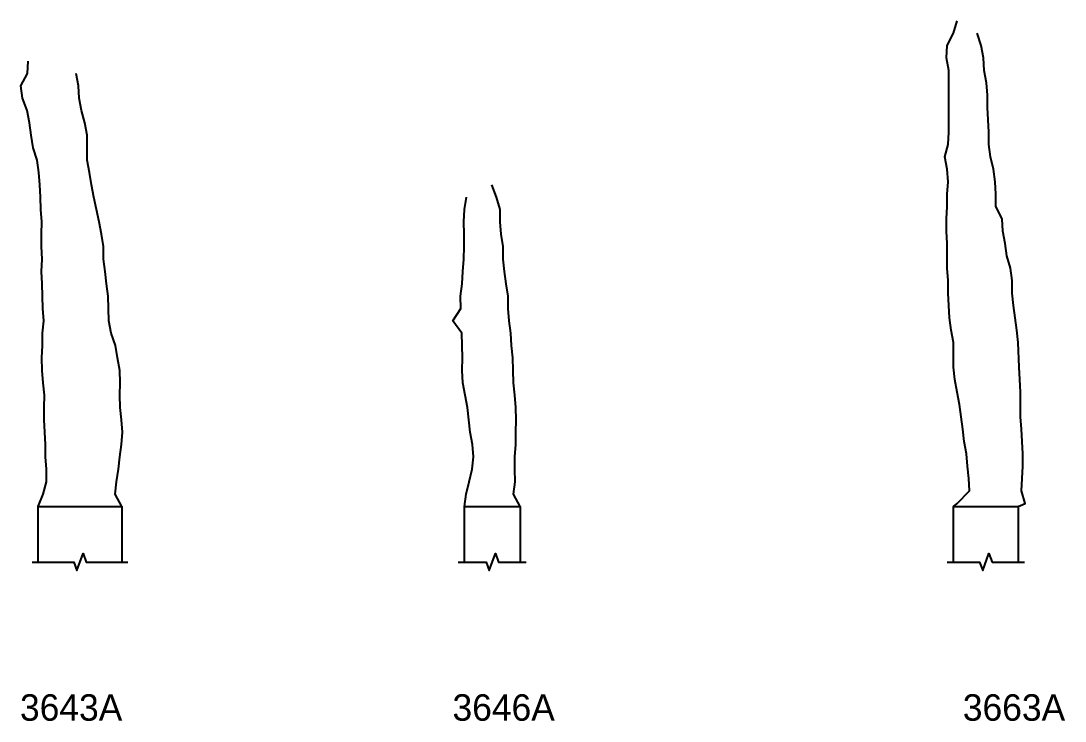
# Model space of a CAD drawing. Header units: feet. Extents: x -751 to 5579, y -2804 to 465.
# Drawn here: x 3998 to 4335.7, y -65.4 to 161 of the extents above; entities that cross this region are included whole.
import ezdxf

# ---------------------------------------------------------------- set-up
doc = ezdxf.new("R2010")
doc.units = ezdxf.units.FT
doc.header["$MEASUREMENT"] = 0
doc.layers.add('01_Code', color=2, linetype='Continuous')

msp = doc.modelspace()

# ---------------------------------------------------------------- linework, layer by layer
at = {"layer": '01_Code'}
for points in [[(4299.59, 4), (4299.61, 4), (4300.85, 5), (4304.86, 9), (4304.61, 13), (4304.11, 17), (4303.86, 21), (4303.11, 25), (4302.61, 29), (4302.11, 33), (4301.61, 37), (4300.86, 41), (4300.11, 45), (4299.61, 49), (4299.61, 57), (4298.86, 61), (4298.36, 65), (4298.11, 69), (4297.86, 73), (4297.86, 77), (4297.61, 81), (4297.61, 85), (4297.61, 89), (4297.36, 93), (4297.36, 97), (4297.61, 101), (4297.61, 105), (4297.86, 109), (4297.61, 113), (4296.86, 117), (4297.86, 121), (4298.11, 125), (4298.11, 129), (4298.11, 133), (4298.11, 137), (4298.11, 141), (4298.11, 145), (4297.36, 149), (4297.61, 153), (4299.61, 157), (4300.86, 161)], [(4320.61, 4), (4320.59, 4), (4322.85, 5), (4321.6, 9), (4321.85, 13), (4322.1, 17), (4322.1, 21), (4321.85, 25), (4321.6, 29), (4321.35, 33), (4321.35, 37), (4321.35, 41), (4321.1, 45), (4320.84, 49), (4320.59, 57), (4320.09, 61), (4319.59, 65), (4319.09, 69), (4318.59, 73), (4318.59, 77), (4318.09, 81), (4316.84, 85), (4316.34, 89), (4315.59, 93), (4315.34, 97), (4313.34, 101), (4313.34, 105), (4313.09, 109), (4312.59, 113), (4311.59, 117), (4311.09, 121), (4311.09, 125), (4310.84, 129), (4310.59, 133), (4310.59, 137), (4310.34, 141), (4309.59, 145), (4309.34, 149), (4308.59, 153), (4307.34, 157)], [(4003.61, 4), (4003.61, 4), (4005.25, 8), (4006.25, 12), (4006.25, 16), (4006, 20), (4006, 24), (4005.75, 28), (4005.5, 32), (4005.5, 36), (4005.62, 40), (4005.25, 44), (4004.87, 48), (4004.75, 52), (4005, 56), (4005, 60), (4005.37, 64), (4005.12, 68), (4005, 72), (4004.87, 76), (4004.62, 80), (4004.87, 84), (4004.62, 88), (4004.62, 92), (4004.75, 96), (4004.5, 100), (4004.37, 104), (4004.12, 108), (4003.75, 112), (4003.24, 116), (4001.99, 120), (4001.37, 124), (4000.74, 128), (3999.99, 132), (3998.49, 136), (3997.99, 140), (4000.12, 144), (4000.37, 148)], [(4030.63, 4), (4030.62, 4), (4028.49, 8), (4028.87, 12), (4029.62, 16), (4029.99, 20), (4030.49, 24), (4030.87, 28), (4030.49, 32), (4030.12, 36), (4029.98, 40), (4030.11, 44), (4029.98, 48), (4029.23, 52), (4028.61, 56), (4027.23, 60), (4026.48, 64), (4026.36, 68), (4026.23, 72), (4025.73, 76), (4025.23, 80), (4024.73, 84), (4024.73, 88), (4024.11, 92), (4023.36, 96), (4022.48, 100), (4021.61, 104), (4020.86, 108), (4020.23, 112), (4019.48, 116), (4019.48, 120), (4019.48, 124), (4018.73, 128), (4017.61, 132), (4016.86, 136), (4016.61, 140), (4015.86, 144)], [(4159.48, 4), (4159.47, 4), (4157.34, 8), (4157.84, 12), (4157.72, 16), (4157.72, 20), (4158.09, 24), (4158.09, 28), (4158.22, 32), (4158.09, 36), (4157.71, 40), (4157.33, 44), (4157.21, 48), (4157.08, 52), (4156.71, 56), (4156.46, 60), (4155.96, 64), (4155.58, 68), (4155.58, 72), (4154.96, 76), (4154.46, 80), (4153.96, 84), (4153.96, 88), (4153.33, 92), (4152.96, 96), (4152.96, 100), (4151.83, 104), (4150.33, 108)], [(4141.46, 4), (4141.47, 4), (4141.97, 8), (4142.97, 12), (4143.97, 16), (4144.35, 20), (4144.1, 24), (4143.35, 28), (4142.85, 32), (4142.47, 36), (4141.72, 40), (4140.97, 44), (4140.72, 48), (4140.84, 52), (4140.72, 56), (4140.59, 60), (4137.72, 64), (4140.34, 68), (4140.22, 72), (4140.72, 76), (4140.98, 80), (4141.22, 84), (4141.35, 88), (4141.35, 92), (4141.23, 96), (4141.48, 100), (4142.11, 104)]]:
    msp.add_lwpolyline(points, dxfattribs=at)
at = {"layer": '01_Code', "color": 1}
for points in [[(4003.61, -14), (4003.61, 4), (4030.62, 4), (4030.62, -14)], [(4141.47, -14), (4141.47, 4), (4159.47, 4), (4159.47, -14)], [(4299.59, -14), (4299.59, 4), (4320.59, 4), (4320.59, -14)]]:
    msp.add_lwpolyline(points, dxfattribs=at)
at = {"layer": '01_Code', "color": 1, "linetype": 'Continuous'}
for points in [[(4001.61, -14), (4015.12, -14), (4016.12, -16.75), (4018.12, -11.25), (4019.12, -14), (4032.62, -14)], [(4139.47, -14), (4148.47, -14), (4149.47, -16.75), (4151.47, -11.25), (4152.47, -14), (4161.47, -14)], [(4297.59, -14), (4308.09, -14), (4309.09, -16.75), (4311.09, -11.25), (4312.09, -14), (4322.59, -14)]]:
    msp.add_lwpolyline(points, dxfattribs=at)

# ---------------------------------------------------------------- texts
at = {"layer": '01_Code', "char_height": 8.562, "attachment_point": 1}
for s, insert in [('3643A', (3997.7, -56.73)), ('3646A', (4137.59, -56.73)), ('3663A', (4302.65, -56.73))]:
    msp.add_mtext_dynamic_manual_height_columns(s, width=37.062, gutter_width=1, heights=[0], dxfattribs=dict(at, insert=insert))

doc.saveas('drawing.dxf')
